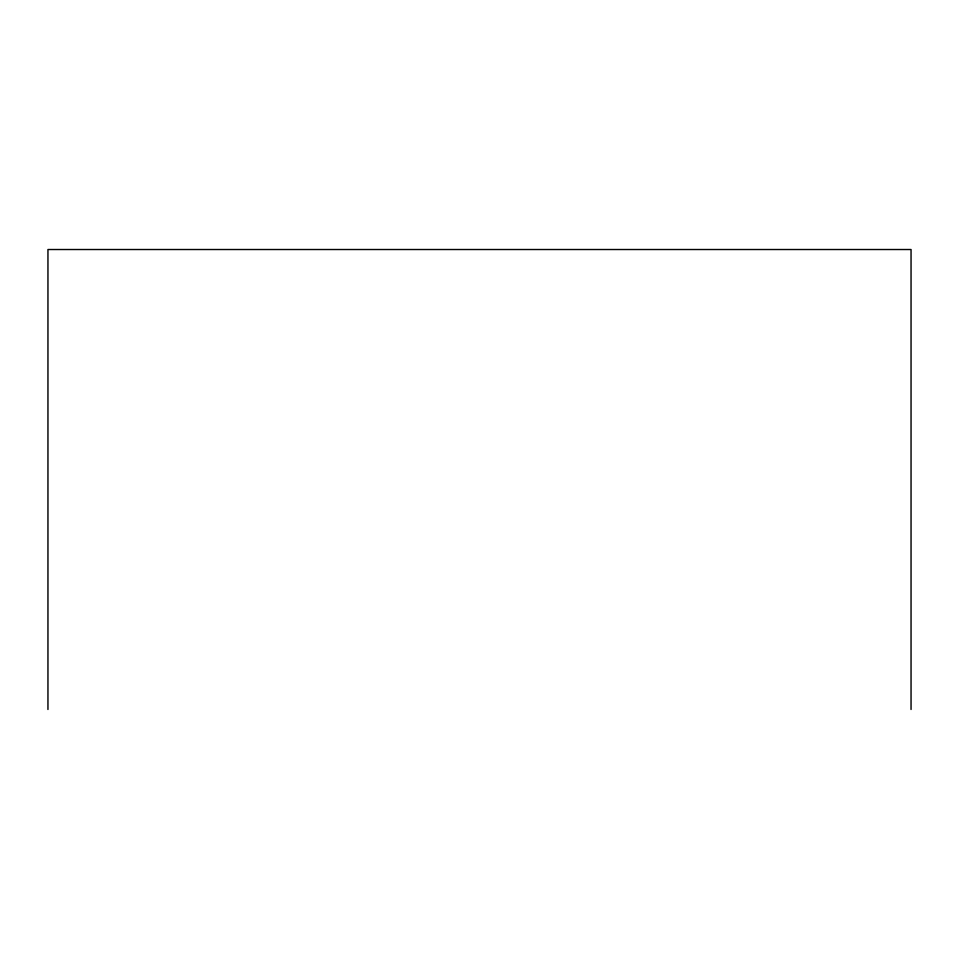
<?xml version="1.0" encoding="UTF-8"?>
<svg xmlns="http://www.w3.org/2000/svg" width="959" height="959" viewBox="0 0 959 959"><rect width="100%" height="100%" fill="white"/><g stroke="black" fill="none" stroke-linecap="round" stroke-linejoin="round"><path stroke-width="1.44" d="M911.05 709.48L911.05 249.52L47.95 249.52L47.95 709.48"/></g></svg>
